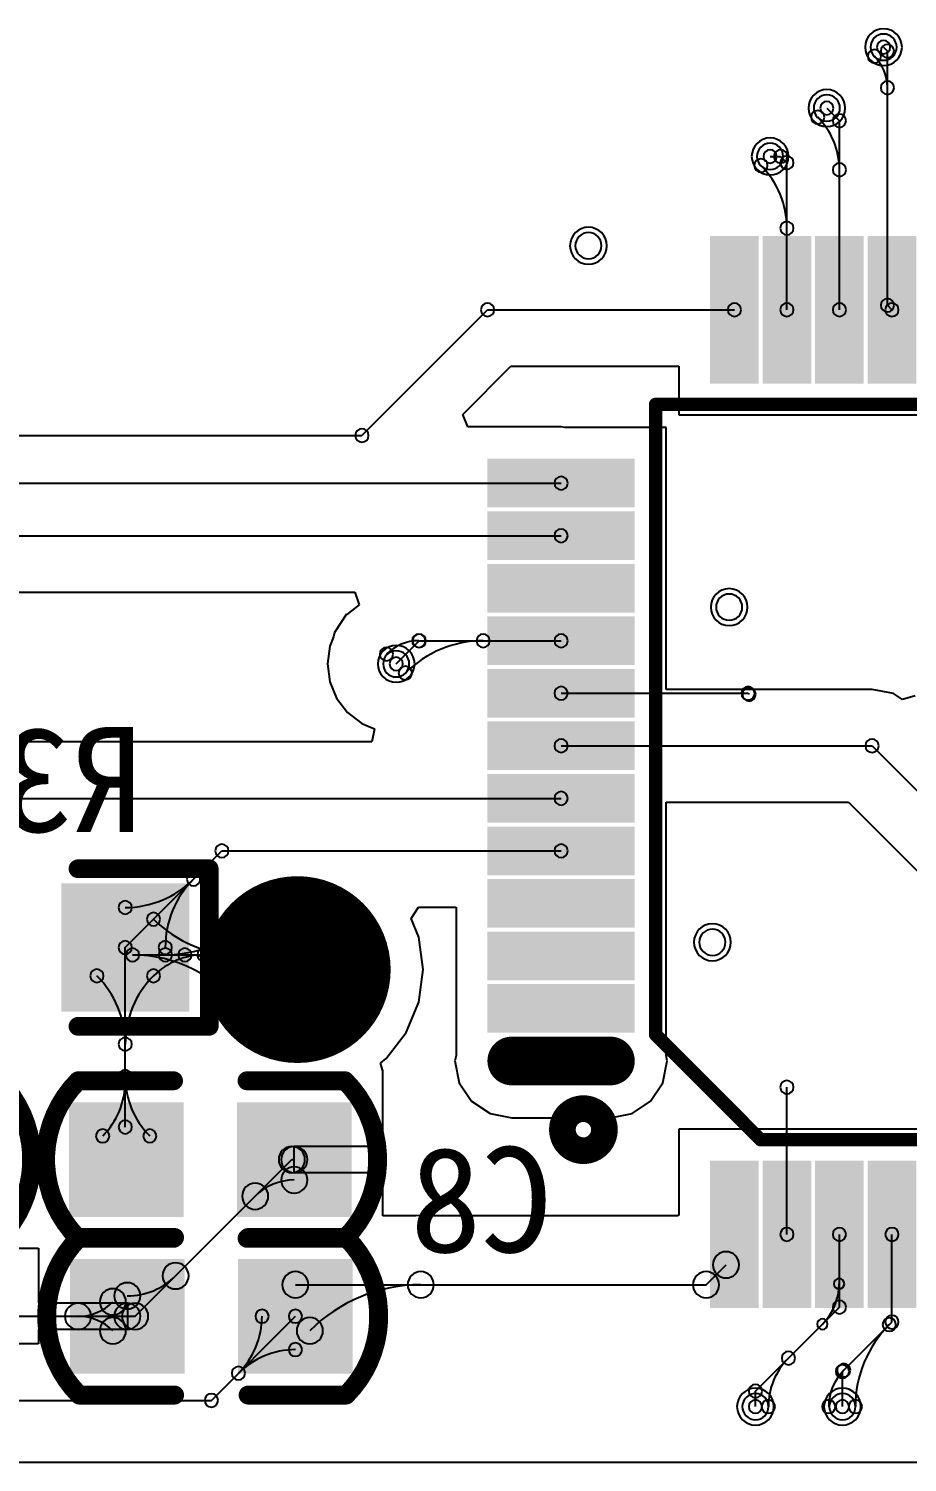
# Model space of a CAD drawing. Header units: inches. Extents: x 32166 to 66782, y 2386 to 7162.
# Drawn here: x 33458.7 to 33496.3, y 2886.6 to 2948 of the extents above; entities that cross this region are included whole.
import ezdxf

# ---------------------------------------------------------------- set-up
doc = ezdxf.new("R2010")
doc.units = ezdxf.units.IN
doc.header["$LTSCALE"] = 0.64311
doc.header["$MEASUREMENT"] = 0
for name, color, linetype in [('BOTTOMLAYER', 5, 'CONTINUOUS'), ('BOTTOMOVERLAY', 54, 'CONTINUOUS'), ('BOTTOMPASTE', 16, 'CONTINUOUS'), ('BOTTOMSOLDER', 6, 'CONTINUOUS'), ('KEEPOUTLAYER', 6, 'CONTINUOUS'), ('MULTILAYER', 9, 'CONTINUOUS')]:
    doc.layers.add(name, color=color, linetype=linetype)
doc.styles.get("Standard").update_dxf_attribs({"font": 'txt', "width": 0.8})

msp = doc.modelspace()

# ---------------------------------------------------------------- linework, layer by layer
at = {"layer": 'BOTTOMLAYER'}
for p, q in [((33495.288, 2947.169), (33495.454, 2947.003)), ((33495.454, 2936.113), (33495.454, 2947.003)), ((33492.857, 2944.559), (33493.398, 2944.018)), ((33493.398, 2935.919), (33493.398, 2944.018)), ((33490.427, 2942.489), (33490.878, 2942.489)), ((33490.878, 2942.489), (33491.148, 2942.219)), ((33491.148, 2935.919), (33491.148, 2942.219)), ((33472.941, 2930.537), (33478.323, 2935.919)), ((33478.323, 2935.919), (33488.898, 2935.919)), ((33495.454, 2936.113), (33495.648, 2935.919)), ((33477.263, 2931.44), (33479.324, 2933.501)), ((33479.324, 2933.501), (33486.513, 2933.501)), ((33486.513, 2933.501), (33486.513, 2931.419)), ((33477.482, 2930.912), (33477.263, 2931.44)), ((33486.513, 2931.419), (33502.23, 2931.419)), ((33443.447, 2930.537), (33472.941, 2930.537)), ((33481.473, 2930.912), (33477.482, 2930.912)), ((33481.639, 2930.879), (33481.473, 2930.912)), ((33485.973, 2930.879), (33481.639, 2930.879)), ((33485.973, 2928.629), (33485.973, 2930.879)), ((33444.294, 2928.494), (33481.473, 2928.494)), ((33485.973, 2923.859), (33485.973, 2928.629)), ((33444.933, 2926.244), (33481.473, 2926.244)), ((33445.934, 2923.826), (33472.639, 2923.826)), ((33472.639, 2923.826), (33472.823, 2923.285)), ((33485.973, 2919.662), (33485.973, 2923.859)), ((33472.823, 2923.285), (33472.288, 2922.875)), ((33472.281, 2922.881), (33471.757, 2922.097)), ((33472.288, 2922.875), (33472.281, 2922.881)), ((33471.719, 2921.908), (33471.558, 2921.518)), ((33471.757, 2922.097), (33471.719, 2921.908)), ((33474.408, 2920.754), (33475.398, 2921.744)), ((33475.398, 2921.744), (33481.473, 2921.744)), ((33471.558, 2921.518), (33471.458, 2920.754)), ((33471.458, 2920.754), (33471.558, 2919.991)), ((33471.558, 2919.991), (33471.853, 2919.279)), ((33471.853, 2919.279), (33472.322, 2918.668)), ((33481.473, 2919.494), (33489.483, 2919.494)), ((33494.793, 2919.662), (33485.973, 2919.662)), ((33489.483, 2919.494), (33489.528, 2919.449)), ((33495.718, 2919.478), (33494.793, 2919.662)), ((33496.098, 2919.224), (33495.718, 2919.478)), ((33496.645, 2919.39), (33496.098, 2919.224)), ((33472.322, 2918.668), (33472.933, 2918.199)), ((33472.933, 2918.199), (33473.48, 2917.973)), ((33473.48, 2917.973), (33473.368, 2917.412)), ((33473.368, 2917.412), (33457.308, 2917.412)), ((33481.473, 2917.244), (33494.793, 2917.244)), ((33494.793, 2917.244), (33499.428, 2912.609)), ((33457.308, 2914.994), (33481.473, 2914.994)), ((33485.973, 2910.359), (33485.973, 2914.826)), ((33485.973, 2914.826), (33493.791, 2914.826)), ((33493.791, 2914.826), (33497.01, 2911.608)), ((33462.798, 2908.604), (33466.938, 2912.744)), ((33466.938, 2912.744), (33481.473, 2912.744)), ((33475.046, 2909.851), (33475.364, 2910.326)), ((33475.364, 2910.326), (33476.973, 2910.326)), ((33476.973, 2910.326), (33476.973, 2905.859)), ((33485.973, 2905.859), (33485.973, 2910.359)), ((33475.376, 2909.054), (33475.046, 2909.851)), ((33475.56, 2907.659), (33475.376, 2909.054)), ((33462.798, 2900.916), (33462.798, 2908.604)), ((33463.113, 2908.289), (33470.171, 2908.289)), ((33475.376, 2906.264), (33475.56, 2907.659)), ((33474.838, 2904.965), (33475.376, 2906.264)), ((33476.973, 2905.859), (33476.973, 2903.979)), ((33485.973, 2903.979), (33485.973, 2905.859)), ((33473.981, 2903.848), (33474.838, 2904.965)), ((33476.973, 2903.979), (33476.926, 2903.744)), ((33486.02, 2903.744), (33485.973, 2903.979)), ((33473.729, 2903.655), (33473.981, 2903.848)), ((33473.842, 2903.322), (33473.729, 2903.655)), ((33473.842, 2900.093), (33473.842, 2903.322)), ((33473.842, 2903.322), (33473.842, 2903.322)), ((33473.842, 2903.322), (33473.842, 2903.322)), ((33476.926, 2903.744), (33477.111, 2902.814)), ((33485.834, 2902.814), (33486.02, 2903.744)), ((33477.111, 2902.814), (33477.638, 2902.025)), ((33485.307, 2902.025), (33485.834, 2902.814)), ((33491.148, 2896.319), (33491.148, 2902.619)), ((33491.148, 2902.619), (33491.148, 2902.619)), ((33477.638, 2902.025), (33478.427, 2901.498)), ((33478.427, 2901.498), (33479.358, 2901.313)), ((33483.588, 2901.313), (33484.518, 2901.498)), ((33484.518, 2901.498), (33485.307, 2902.025)), ((33479.358, 2901.313), (33483.588, 2901.313)), ((33516.033, 2900.819), (33486.513, 2900.819)), ((33486.513, 2900.819), (33486.513, 2897.147)), ((33470.041, 2898.95), (33470.041, 2900.093)), ((33470.041, 2900.093), (33473.842, 2900.093)), ((33463.224, 2892.809), (33469.936, 2899.522)), ((33469.936, 2899.522), (33470.042, 2899.522)), ((33473.842, 2898.95), (33470.041, 2898.95)), ((33473.842, 2897.11), (33473.842, 2898.95)), ((33475.242, 2897.11), (33473.842, 2897.11)), ((33475.46, 2897.131), (33475.242, 2897.11)), ((33475.46, 2897.11), (33475.46, 2897.131)), ((33486.464, 2897.11), (33475.46, 2897.11)), ((33486.513, 2897.147), (33486.464, 2897.11)), ((33493.398, 2893.203), (33493.398, 2896.319)), ((33495.648, 2892.564), (33495.648, 2896.319)), ((33448.708, 2895.722), (33459.088, 2895.722)), ((33459.088, 2895.722), (33459.088, 2893.381)), ((33487.683, 2894.159), (33488.538, 2895.014)), ((33470.088, 2894.159), (33487.683, 2894.159)), ((33459.088, 2893.381), (33462.889, 2893.381)), ((33462.889, 2893.381), (33462.889, 2892.238)), ((33489.798, 2889.603), (33493.398, 2893.203)), ((33450.918, 2892.809), (33462.888, 2892.809)), ((33462.889, 2892.238), (33459.088, 2892.238)), ((33459.088, 2892.238), (33459.088, 2891.627)), ((33462.888, 2892.809), (33463.224, 2892.809)), ((33466.488, 2889.209), (33470.088, 2892.809)), ((33493.526, 2890.443), (33495.648, 2892.564)), ((33459.088, 2891.627), (33424.154, 2891.627)), ((33493.526, 2888.939), (33493.526, 2890.443)), ((33423.153, 2889.209), (33466.488, 2889.209)), ((33489.798, 2888.939), (33489.798, 2889.603))]:
    msp.add_line(p, q, dxfattribs=at)
for points, const_width in [([(33471.942, 2907.659, 1), (33468.399, 2907.659, 1)], 3.543), ([(33479.065, 2903.744, 1), (33479.65, 2903.744, 1)], 0.585), ([(33483.295, 2903.744, 1), (33483.88, 2903.744, 1)], 0.585)]:
    msp.add_lwpolyline(points, format="xyb", close=True, dxfattribs=dict(at, const_width=const_width))
at = {"layer": 'BOTTOMLAYER', "const_width": 1.17}
msp.add_lwpolyline([(33483.588, 2903.744), (33479.358, 2903.744)], dxfattribs=at)
at = {"layer": 'BOTTOMLAYER'}
for centre, radius, start, end in [((33495.288, 2947.169), 0.562, 0, 180), ((33494.896, 2946.778), 0.286, 0, 180), ((33494.896, 2946.778), 0.286, 0, 180), ((33494.896, 2946.778), 0.286, 0, 180), ((33495.288, 2947.169), 0.562, 180, 0), ((33495.288, 2947.169), 0.286, 0, 180), ((33495.288, 2947.169), 0.286, 180, 0), ((33495.454, 2947.003), 0.286, 0, 180), ((33495.454, 2947.003), 0.286, 0, 180), ((33495.454, 2947.003), 0.286, 180, 0), ((33495.454, 2947.003), 0.286, 180, 0), ((33494.896, 2946.778), 0.286, 180, 0), ((33494.896, 2946.778), 0.286, 180, 0), ((33494.896, 2946.778), 0.286, 180, 0), ((33493.55, 2945.431), 1.905, 0.00013, 45.00013), ((33493.55, 2945.431), 1.905, 0.00013, 45.00013), ((33493.55, 2945.431), 1.905, 0.00013, 45.00013), ((33495.454, 2945.431), 0.286, 0, 180), ((33495.454, 2945.431), 0.286, 0, 180), ((33495.454, 2945.431), 0.286, 0, 180), ((33492.857, 2944.559), 0.562, 0, 180), ((33495.454, 2945.431), 0.286, 180, 0), ((33495.454, 2945.431), 0.286, 180, 0), ((33495.454, 2945.431), 0.286, 180, 0), ((33492.465, 2944.168), 0.286, 0, 180), ((33492.465, 2944.168), 0.286, 0, 180), ((33492.465, 2944.168), 0.286, 0, 180), ((33492.857, 2944.559), 0.562, 180, 0), ((33492.857, 2944.559), 0.286, 0, 180), ((33492.857, 2944.559), 0.286, 180, 0), ((33492.465, 2944.168), 0.286, 180, 0), ((33492.465, 2944.168), 0.286, 180, 0), ((33492.465, 2944.168), 0.286, 180, 0), ((33490.214, 2941.917), 3.183, 0.00017, 45.00017), ((33490.214, 2941.917), 3.183, 0.00017, 45.00017), ((33490.214, 2941.917), 3.183, 0.00017, 45.00017), ((33493.398, 2944.018), 0.286, 0, 180), ((33493.398, 2944.018), 0.286, 0, 180), ((33493.398, 2944.018), 0.286, 180, 0), ((33493.398, 2944.018), 0.286, 180, 0), ((33490.427, 2942.489), 0.562, 0, 180), ((33490.427, 2942.489), 0.286, 0, 180), ((33490.878, 2942.489), 0.286, 0, 180), ((33490.878, 2942.489), 0.286, 0, 180), ((33490.035, 2942.098), 0.286, 0, 180), ((33490.035, 2942.098), 0.286, 0, 180), ((33490.035, 2942.098), 0.286, 0, 180), ((33490.035, 2942.098), 0.286, 180, 0), ((33490.035, 2942.098), 0.286, 180, 0), ((33490.035, 2942.098), 0.286, 180, 0), ((33490.427, 2942.489), 0.562, 180, 0), ((33487.35, 2939.412), 3.798, 0.00014, 45.00014), ((33487.35, 2939.412), 3.798, 0.00014, 45.00014), ((33487.35, 2939.412), 3.798, 0.00014, 45.00014), ((33490.427, 2942.489), 0.286, 180, 0), ((33490.878, 2942.489), 0.286, 180, 0), ((33490.878, 2942.489), 0.286, 180, 0), ((33491.148, 2942.219), 0.286, 0, 180), ((33491.148, 2942.219), 0.286, 0, 180), ((33491.148, 2942.219), 0.286, 180, 0), ((33491.148, 2942.219), 0.286, 180, 0), ((33493.398, 2941.917), 0.286, 0, 180), ((33493.398, 2941.917), 0.286, 0, 180), ((33493.398, 2941.917), 0.286, 0, 180), ((33493.398, 2941.917), 0.286, 180, 0), ((33493.398, 2941.917), 0.286, 180, 0), ((33493.398, 2941.917), 0.286, 180, 0), ((33491.148, 2939.412), 0.286, 0, 180), ((33491.148, 2939.412), 0.286, 0, 180), ((33491.148, 2939.412), 0.286, 0, 180), ((33482.643, 2938.664), 0.562, 0, 180), ((33491.148, 2939.412), 0.286, 180, 0), ((33491.148, 2939.412), 0.286, 180, 0), ((33491.148, 2939.412), 0.286, 180, 0), ((33482.643, 2938.664), 0.562, 180, 0), ((33478.323, 2935.919), 0.286, 0, 180), ((33478.323, 2935.919), 0.286, 0, 180), ((33478.323, 2935.919), 0.286, 180, 0), ((33478.323, 2935.919), 0.286, 180, 0), ((33488.898, 2935.919), 0.286, 0, 180), ((33488.898, 2935.919), 0.286, 180, 0), ((33491.148, 2935.919), 0.286, 0, 180), ((33491.148, 2935.919), 0.286, 180, 0), ((33493.398, 2935.919), 0.286, 0, 180), ((33493.398, 2935.919), 0.286, 180, 0), ((33495.454, 2936.113), 0.286, 0, 180), ((33495.454, 2936.113), 0.286, 0, 180), ((33495.454, 2936.113), 0.286, 180, 0), ((33495.454, 2936.113), 0.286, 180, 0), ((33495.648, 2935.919), 0.286, 0, 180), ((33495.648, 2935.919), 0.286, 180, 0), ((33472.941, 2930.537), 0.286, 0, 180), ((33472.941, 2930.537), 0.286, 0, 180), ((33472.941, 2930.537), 0.286, 180, 0), ((33472.941, 2930.537), 0.286, 180, 0), ((33481.473, 2928.494), 0.286, 0, 180), ((33481.473, 2928.494), 0.286, 180, 0), ((33481.473, 2926.244), 0.286, 0, 180), ((33481.473, 2926.244), 0.286, 180, 0), ((33488.673, 2923.184), 0.562, 0, 180), ((33488.673, 2923.184), 0.562, 180, 0), ((33475.375, 2919.788), 1.957, 89.99999, 134.99999), ((33475.375, 2919.788), 1.957, 89.99999, 134.99999), ((33475.375, 2919.788), 1.957, 89.99999, 134.99999), ((33478.134, 2917.028), 4.716, 90.00009, 135.00009), ((33478.134, 2917.028), 4.716, 90.00009, 135.00009), ((33478.134, 2917.028), 4.716, 90.00009, 135.00009), ((33475.375, 2921.744), 0.286, 0, 180), ((33475.375, 2921.744), 0.286, 0, 180), ((33475.375, 2921.744), 0.286, 0, 180), ((33475.375, 2921.744), 0.286, 180, 0), ((33475.375, 2921.744), 0.286, 180, 0), ((33475.375, 2921.744), 0.286, 180, 0), ((33475.398, 2921.744), 0.286, 0, 180), ((33475.398, 2921.744), 0.286, 0, 180), ((33475.398, 2921.744), 0.286, 180, 0), ((33475.398, 2921.744), 0.286, 180, 0), ((33478.134, 2921.744), 0.286, 0, 180), ((33478.134, 2921.744), 0.286, 0, 180), ((33478.134, 2921.744), 0.286, 0, 180), ((33478.134, 2921.744), 0.286, 180, 0), ((33478.134, 2921.744), 0.286, 180, 0), ((33478.134, 2921.744), 0.286, 180, 0), ((33481.473, 2921.744), 0.286, 0, 180), ((33481.473, 2921.744), 0.286, 180, 0), ((33473.991, 2921.171), 0.286, 0, 180), ((33473.991, 2921.171), 0.286, 0, 180), ((33473.991, 2921.171), 0.286, 0, 180), ((33473.991, 2921.171), 0.286, 180, 0), ((33473.991, 2921.171), 0.286, 180, 0), ((33473.991, 2921.171), 0.286, 180, 0), ((33474.408, 2920.754), 0.562, 0, 180), ((33474.408, 2920.754), 0.562, 180, 0), ((33474.408, 2920.754), 0.286, 0, 180), ((33474.408, 2920.754), 0.286, 180, 0), ((33474.799, 2920.363), 0.286, 0, 180), ((33474.799, 2920.363), 0.286, 0, 180), ((33474.799, 2920.363), 0.286, 0, 180), ((33474.799, 2920.363), 0.286, 180, 0), ((33474.799, 2920.363), 0.286, 180, 0), ((33474.799, 2920.363), 0.286, 180, 0), ((33481.473, 2919.494), 0.286, 0, 180), ((33481.473, 2919.494), 0.286, 180, 0), ((33489.483, 2919.494), 0.286, 0, 180), ((33489.483, 2919.494), 0.286, 0, 180), ((33489.483, 2919.494), 0.286, 180, 0), ((33489.483, 2919.494), 0.286, 180, 0), ((33489.528, 2919.449), 0.286, 0, 180), ((33489.528, 2919.449), 0.286, 180, 0), ((33481.473, 2917.244), 0.286, 0, 180), ((33494.793, 2917.244), 0.286, 0, 180), ((33494.793, 2917.244), 0.286, 0, 180), ((33481.473, 2917.244), 0.286, 180, 0), ((33494.793, 2917.244), 0.286, 180, 0), ((33494.793, 2917.244), 0.286, 180, 0), ((33481.473, 2914.994), 0.286, 0, 180), ((33481.473, 2914.994), 0.286, 180, 0), ((33466.938, 2912.744), 0.286, 0, 180), ((33466.938, 2912.744), 0.286, 0, 180), ((33466.938, 2912.744), 0.286, 180, 0), ((33466.938, 2912.744), 0.286, 180, 0), ((33481.473, 2912.744), 0.286, 0, 180), ((33481.473, 2912.744), 0.286, 180, 0), ((33462.798, 2914.458), 4.139, 270, 315), ((33462.798, 2914.458), 4.139, 270, 315), ((33462.798, 2914.458), 4.139, 270, 315), ((33468.651, 2908.604), 4.139, 135, 180), ((33468.651, 2908.604), 4.139, 135, 180), ((33468.651, 2908.604), 4.139, 135, 180), ((33465.725, 2911.531), 0.286, 0, 180), ((33465.725, 2911.531), 0.286, 0, 180), ((33465.725, 2911.531), 0.286, 0, 180), ((33465.725, 2911.531), 0.286, 0, 180), ((33465.725, 2911.531), 0.286, 0, 180), ((33465.725, 2911.531), 0.286, 0, 180), ((33465.725, 2911.531), 0.286, 180, 0), ((33465.725, 2911.531), 0.286, 180, 0), ((33465.725, 2911.531), 0.286, 180, 0), ((33465.725, 2911.531), 0.286, 180, 0), ((33465.725, 2911.531), 0.286, 180, 0), ((33465.725, 2911.531), 0.286, 180, 0), ((33462.798, 2910.319), 0.286, 0, 180), ((33462.798, 2910.319), 0.286, 0, 180), ((33462.798, 2910.319), 0.286, 0, 180), ((33462.798, 2910.319), 0.286, 180, 0), ((33462.798, 2910.319), 0.286, 180, 0), ((33462.798, 2910.319), 0.286, 180, 0), ((33464.01, 2909.817), 0.286, 0, 180), ((33464.01, 2909.817), 0.286, 0, 180), ((33464.01, 2909.817), 0.286, 0, 180), ((33468.069, 2909.761), 0.286, 0, 180), ((33468.069, 2909.761), 0.286, 0, 180), ((33468.069, 2909.761), 0.286, 0, 180), ((33464.01, 2909.817), 0.286, 180, 0), ((33464.01, 2909.817), 0.286, 180, 0), ((33464.01, 2909.817), 0.286, 180, 0), ((33467.697, 2913.504), 5.215, 225.00002, 270.00002), ((33467.697, 2913.504), 5.215, 225.00002, 270.00002), ((33467.697, 2913.504), 5.215, 225.00002, 270.00002), ((33464.517, 2913.313), 5.024, 270.00005, 315.00005), ((33464.517, 2913.313), 5.024, 270.00005, 315.00005), ((33464.517, 2913.313), 5.024, 270.00005, 315.00005), ((33468.069, 2909.761), 0.286, 180, 0), ((33468.069, 2909.761), 0.286, 180, 0), ((33468.069, 2909.761), 0.286, 180, 0), ((33462.798, 2908.604), 0.286, 0, 180), ((33462.798, 2908.604), 0.286, 0, 180), ((33464.512, 2908.604), 0.286, 0, 180), ((33464.512, 2908.604), 0.286, 0, 180), ((33464.512, 2908.604), 0.286, 0, 180), ((33487.953, 2908.829), 0.562, 0, 180), ((33487.953, 2908.829), 0.562, 180, 0), ((33462.798, 2908.604), 0.286, 180, 0), ((33462.798, 2908.604), 0.286, 180, 0), ((33463.113, 2908.289), 0.286, 0, 180), ((33463.113, 2908.289), 0.286, 0, 180), ((33463.113, 2908.289), 0.286, 0, 180), ((33463.113, 2908.289), 0.286, 0, 180), ((33463.113, 2908.289), 0.286, 180, 0), ((33463.113, 2908.289), 0.286, 180, 0), ((33463.113, 2908.289), 0.286, 180, 0), ((33463.113, 2908.289), 0.286, 180, 0), ((33463.113, 2902.546), 5.743, 35.92399, 89.99999), ((33463.113, 2902.546), 5.743, 35.92399, 89.99999), ((33463.113, 2902.546), 5.743, 35.92399, 89.99999), ((33466.176, 2905.226), 3.064, 90.00003, 135.00003), ((33466.176, 2905.226), 3.064, 90.00003, 135.00003), ((33466.176, 2905.226), 3.064, 90.00003, 135.00003), ((33464.512, 2908.604), 0.286, 180, 0), ((33464.512, 2908.604), 0.286, 180, 0), ((33464.512, 2908.604), 0.286, 180, 0), ((33464.517, 2908.289), 0.286, 0, 180), ((33464.517, 2908.289), 0.286, 0, 180), ((33464.517, 2908.289), 0.286, 0, 180), ((33464.517, 2908.289), 0.286, 180, 0), ((33464.517, 2908.289), 0.286, 180, 0), ((33464.517, 2908.289), 0.286, 180, 0), ((33465.353, 2908.289), 0.286, 0, 180), ((33465.353, 2908.289), 0.286, 0, 180), ((33465.353, 2908.289), 0.286, 0, 180), ((33465.353, 2908.289), 0.286, 180, 0), ((33465.353, 2908.289), 0.286, 180, 0), ((33465.353, 2908.289), 0.286, 180, 0), ((33465.353, 2904.169), 4.121, 35.92396, 89.99996), ((33465.353, 2904.169), 4.121, 35.92396, 89.99996), ((33465.353, 2904.169), 4.121, 35.92396, 89.99996), ((33466.176, 2908.289), 0.286, 0, 180), ((33466.176, 2908.289), 0.286, 0, 180), ((33466.176, 2908.289), 0.286, 0, 180), ((33466.176, 2908.289), 0.286, 180, 0), ((33466.176, 2908.289), 0.286, 180, 0), ((33466.176, 2908.289), 0.286, 180, 0), ((33467.697, 2908.289), 0.286, 0, 180), ((33467.697, 2908.289), 0.286, 0, 180), ((33467.697, 2908.289), 0.286, 0, 180), ((33467.697, 2908.289), 0.286, 180, 0), ((33467.697, 2908.289), 0.286, 180, 0), ((33467.697, 2908.289), 0.286, 180, 0), ((33470.171, 2908.289), 0.286, 0, 180), ((33470.171, 2908.289), 0.286, 180, 0), ((33461.585, 2907.392), 0.286, 0, 180), ((33461.585, 2907.392), 0.286, 0, 180), ((33461.585, 2907.392), 0.286, 0, 180), ((33464.01, 2907.392), 0.286, 0, 180), ((33464.01, 2907.392), 0.286, 0, 180), ((33464.01, 2907.392), 0.286, 0, 180), ((33464.01, 2907.392), 0.286, 0, 180), ((33464.01, 2907.392), 0.286, 0, 180), ((33464.01, 2907.392), 0.286, 0, 180), ((33461.585, 2907.392), 0.286, 180, 0), ((33461.585, 2907.392), 0.286, 180, 0), ((33461.585, 2907.392), 0.286, 180, 0), ((33458.659, 2904.465), 4.139, 360, 45), ((33458.659, 2904.465), 4.139, 360, 45), ((33458.659, 2904.465), 4.139, 360, 45), ((33466.937, 2904.465), 4.139, 135, 180), ((33466.937, 2904.465), 4.139, 135, 180), ((33466.937, 2904.465), 4.139, 135, 180), ((33464.01, 2907.392), 0.286, 180, 0), ((33464.01, 2907.392), 0.286, 180, 0), ((33464.01, 2907.392), 0.286, 180, 0), ((33464.01, 2907.392), 0.286, 180, 0), ((33464.01, 2907.392), 0.286, 180, 0), ((33464.01, 2907.392), 0.286, 180, 0), ((33468.69, 2906.586), 0.286, 0, 180), ((33468.69, 2906.586), 0.286, 0, 180), ((33468.69, 2906.586), 0.286, 0, 180), ((33468.69, 2906.586), 0.286, 180, 0), ((33468.69, 2906.586), 0.286, 180, 0), ((33468.69, 2906.586), 0.286, 180, 0), ((33467.764, 2905.916), 0.286, 0, 180), ((33467.764, 2905.916), 0.286, 0, 180), ((33467.764, 2905.916), 0.286, 0, 180), ((33467.764, 2905.916), 0.286, 180, 0), ((33467.764, 2905.916), 0.286, 180, 0), ((33467.764, 2905.916), 0.286, 180, 0), ((33462.798, 2904.465), 0.286, 0, 180), ((33462.798, 2904.465), 0.286, 0, 180), ((33462.798, 2904.465), 0.286, 0, 180), ((33462.798, 2904.465), 0.286, 0, 180), ((33462.798, 2904.465), 0.286, 0, 180), ((33462.798, 2904.465), 0.286, 0, 180), ((33462.798, 2904.465), 0.286, 180, 0), ((33462.798, 2904.465), 0.286, 180, 0), ((33462.798, 2904.465), 0.286, 180, 0), ((33462.798, 2904.465), 0.286, 180, 0), ((33462.798, 2904.465), 0.286, 180, 0), ((33462.798, 2904.465), 0.286, 180, 0), ((33462.798, 2903.078), 0.286, 0, 180), ((33462.798, 2903.078), 0.286, 0, 180), ((33462.798, 2903.078), 0.286, 0, 180), ((33459.5, 2902.864), 3.298, 315.00008, 0.00008), ((33459.5, 2902.864), 3.298, 315.00008, 0.00008), ((33459.5, 2902.864), 3.298, 315.00008, 0.00008), ((33462.798, 2902.864), 0.286, 0, 180), ((33462.798, 2902.864), 0.286, 0, 180), ((33462.798, 2902.864), 0.286, 0, 180), ((33462.798, 2903.078), 0.286, 180, 0), ((33462.798, 2903.078), 0.286, 180, 0), ((33462.798, 2903.078), 0.286, 180, 0), ((33462.798, 2902.864), 0.286, 180, 0), ((33462.798, 2902.864), 0.286, 180, 0), ((33462.798, 2902.864), 0.286, 180, 0), ((33466.398, 2903.078), 3.601, 179.99989, 224.99989), ((33466.398, 2903.078), 3.601, 179.99989, 224.99989), ((33466.398, 2903.078), 3.601, 179.99989, 224.99989), ((33491.148, 2902.619), 0.286, 0, 180), ((33491.148, 2902.619), 0.286, 0, 180), ((33491.148, 2902.619), 0.286, 0, 180), ((33491.148, 2902.619), 0.286, 180, 0), ((33491.148, 2902.619), 0.286, 180, 0), ((33491.148, 2902.619), 0.286, 180, 0), ((33462.798, 2900.916), 0.286, 0, 180), ((33462.798, 2900.916), 0.286, 180, 0), ((33461.832, 2900.532), 0.286, 0, 180), ((33461.832, 2900.532), 0.286, 0, 180), ((33461.832, 2900.532), 0.286, 0, 180), ((33461.832, 2900.532), 0.286, 180, 0), ((33461.832, 2900.532), 0.286, 180, 0), ((33461.832, 2900.532), 0.286, 180, 0), ((33463.852, 2900.532), 0.286, 0, 180), ((33463.852, 2900.532), 0.286, 0, 180), ((33463.852, 2900.532), 0.286, 0, 180), ((33463.852, 2900.532), 0.286, 180, 0), ((33463.852, 2900.532), 0.286, 180, 0), ((33463.852, 2900.532), 0.286, 180, 0), ((33469.936, 2899.522), 0.562, 0, 180), ((33469.936, 2899.522), 0.562, 0, 180), ((33470.042, 2899.522), 0.562, 0, 180), ((33469.936, 2899.522), 0.562, 180, 0), ((33469.936, 2899.522), 0.562, 180, 0), ((33470.042, 2899.522), 0.562, 180, 0), ((33470.042, 2898.647), 0.562, 0, 180), ((33470.042, 2898.647), 0.562, 0, 180), ((33470.042, 2898.647), 0.562, 0, 180), ((33468.367, 2897.952), 0.562, 0, 180), ((33468.367, 2897.952), 0.562, 0, 180), ((33468.367, 2897.952), 0.562, 0, 180), ((33470.042, 2896.277), 2.37, 90.00023, 135.00023), ((33470.042, 2896.277), 2.37, 90.00023, 135.00023), ((33470.042, 2896.277), 2.37, 90.00023, 135.00023), ((33470.042, 2898.647), 0.562, 180, 0), ((33470.042, 2898.647), 0.562, 180, 0), ((33470.042, 2898.647), 0.562, 180, 0), ((33468.367, 2897.952), 0.562, 180, 0), ((33468.367, 2897.952), 0.562, 180, 0), ((33468.367, 2897.952), 0.562, 180, 0), ((33491.148, 2896.319), 0.286, 0, 180), ((33493.398, 2896.319), 0.286, 0, 180), ((33495.648, 2896.319), 0.286, 0, 180), ((33491.148, 2896.319), 0.286, 180, 0), ((33493.398, 2896.319), 0.286, 180, 0), ((33495.648, 2896.319), 0.286, 180, 0), ((33488.538, 2895.014), 0.562, 0, 180), ((33464.955, 2894.541), 0.562, 0, 180), ((33464.955, 2894.541), 0.562, 0, 180), ((33464.955, 2894.541), 0.562, 0, 180), ((33470.088, 2894.159), 0.562, 0, 180), ((33475.46, 2894.159), 0.562, 0, 180), ((33475.46, 2894.159), 0.562, 0, 180), ((33475.46, 2894.159), 0.562, 0, 180), ((33487.683, 2894.159), 0.562, 0, 180), ((33487.683, 2894.159), 0.562, 0, 180), ((33488.538, 2895.014), 0.562, 180, 0), ((33462.888, 2893.685), 0.562, 0, 180), ((33462.888, 2893.685), 0.562, 0, 180), ((33462.888, 2893.685), 0.562, 0, 180), ((33462.888, 2896.608), 2.924, 270.00018, 315.00018), ((33462.888, 2896.608), 2.924, 270.00018, 315.00018), ((33462.888, 2896.608), 2.924, 270.00018, 315.00018), ((33464.955, 2894.541), 0.562, 180, 0), ((33464.955, 2894.541), 0.562, 180, 0), ((33464.955, 2894.541), 0.562, 180, 0), ((33470.088, 2894.159), 0.562, 180, 0), ((33475.46, 2887.437), 6.722, 90.00006, 135.00006), ((33475.46, 2887.437), 6.722, 90.00006, 135.00006), ((33475.46, 2887.437), 6.722, 90.00006, 135.00006), ((33475.46, 2894.159), 0.562, 180, 0), ((33475.46, 2894.159), 0.562, 180, 0), ((33475.46, 2894.159), 0.562, 180, 0), ((33487.683, 2894.159), 0.562, 180, 0), ((33487.683, 2894.159), 0.562, 180, 0), ((33490.935, 2894.204), 2.449, 315.00002, 0.00002), ((33493.384, 2894.204), 0.225, 0, 180), ((33493.384, 2894.204), 0.225, 180, 0), ((33462.269, 2893.428), 0.562, 0, 180), ((33462.269, 2893.428), 0.562, 0, 180), ((33462.269, 2893.428), 0.562, 0, 180), ((33462.888, 2893.685), 0.562, 180, 0), ((33462.888, 2893.685), 0.562, 180, 0), ((33462.888, 2893.685), 0.562, 180, 0), ((33493.398, 2893.203), 0.286, 0, 180), ((33493.398, 2893.203), 0.286, 0, 180), ((33460.775, 2892.809), 0.562, 0, 180), ((33460.775, 2892.809), 0.562, 0, 180), ((33460.775, 2892.809), 0.562, 0, 180), ((33460.775, 2892.809), 0.562, 0, 180), ((33460.775, 2892.809), 0.562, 0, 180), ((33460.775, 2892.809), 0.562, 0, 180), ((33460.775, 2894.922), 2.113, 270.00022, 315.00022), ((33460.775, 2894.922), 2.113, 270.00022, 315.00022), ((33460.775, 2894.922), 2.113, 270.00022, 315.00022), ((33462.269, 2893.428), 0.562, 180, 0), ((33462.269, 2893.428), 0.562, 180, 0), ((33462.269, 2893.428), 0.562, 180, 0), ((33462.888, 2892.809), 0.562, 0, 180), ((33462.888, 2892.809), 0.562, 0, 180), ((33463.224, 2892.809), 0.562, 0, 180), ((33463.224, 2892.809), 0.562, 0, 180), ((33468.659, 2892.809), 0.286, 0, 180), ((33468.659, 2892.809), 0.286, 0, 180), ((33468.659, 2892.809), 0.286, 0, 180), ((33470.088, 2892.809), 0.286, 0, 180), ((33493.398, 2893.203), 0.286, 180, 0), ((33493.398, 2893.203), 0.286, 180, 0), ((33460.775, 2892.809), 0.562, 180, 0), ((33460.775, 2892.809), 0.562, 180, 0), ((33460.775, 2892.809), 0.562, 180, 0), ((33460.775, 2892.809), 0.562, 180, 0), ((33460.775, 2892.809), 0.562, 180, 0), ((33460.775, 2892.809), 0.562, 180, 0), ((33460.775, 2890.696), 2.113, 44.99978, 89.99978), ((33460.775, 2890.696), 2.113, 44.99978, 89.99978), ((33460.775, 2890.696), 2.113, 44.99978, 89.99978), ((33462.269, 2892.19), 0.562, 0, 180), ((33462.269, 2892.19), 0.562, 0, 180), ((33462.269, 2892.19), 0.562, 0, 180), ((33462.888, 2892.809), 0.562, 180, 0), ((33462.888, 2892.809), 0.562, 180, 0), ((33463.224, 2892.809), 0.562, 180, 0), ((33463.224, 2892.809), 0.562, 180, 0), ((33465.21, 2892.809), 3.449, 315.00014, 0.00014), ((33465.21, 2892.809), 3.449, 315.00014, 0.00014), ((33465.21, 2892.809), 3.449, 315.00014, 0.00014), ((33468.659, 2892.809), 0.286, 180, 0), ((33468.659, 2892.809), 0.286, 180, 0), ((33468.659, 2892.809), 0.286, 180, 0), ((33470.088, 2892.809), 0.286, 180, 0), ((33470.707, 2892.19), 0.562, 0, 180), ((33470.707, 2892.19), 0.562, 0, 180), ((33470.707, 2892.19), 0.562, 0, 180), ((33492.667, 2892.472), 0.225, 0, 180), ((33492.667, 2892.472), 0.225, 180, 0), ((33499.045, 2888.939), 4.966, 134.99991, 179.99991), ((33499.045, 2888.939), 4.966, 134.99991, 179.99991), ((33499.045, 2888.939), 4.966, 134.99991, 179.99991), ((33495.534, 2892.451), 0.286, 0, 180), ((33495.534, 2892.451), 0.286, 0, 180), ((33495.534, 2892.451), 0.286, 0, 180), ((33495.534, 2892.451), 0.286, 180, 0), ((33495.534, 2892.451), 0.286, 180, 0), ((33495.534, 2892.451), 0.286, 180, 0), ((33495.648, 2892.564), 0.286, 0, 180), ((33495.648, 2892.564), 0.286, 0, 180), ((33495.648, 2892.564), 0.286, 180, 0), ((33495.648, 2892.564), 0.286, 180, 0), ((33462.269, 2892.19), 0.562, 180, 0), ((33462.269, 2892.19), 0.562, 180, 0), ((33462.269, 2892.19), 0.562, 180, 0), ((33470.088, 2891.381), 0.286, 0, 180), ((33470.088, 2891.381), 0.286, 0, 180), ((33470.088, 2891.381), 0.286, 0, 180), ((33470.707, 2892.19), 0.562, 180, 0), ((33470.707, 2892.19), 0.562, 180, 0), ((33470.707, 2892.19), 0.562, 180, 0), ((33470.088, 2887.931), 3.449, 89.99986, 134.99986), ((33470.088, 2887.931), 3.449, 89.99986, 134.99986), ((33470.088, 2887.931), 3.449, 89.99986, 134.99986), ((33470.088, 2891.381), 0.286, 180, 0), ((33470.088, 2891.381), 0.286, 180, 0), ((33470.088, 2891.381), 0.286, 180, 0), ((33493.291, 2888.939), 2.939, 135.00019, 180.00019), ((33493.291, 2888.939), 2.939, 135.00019, 180.00019), ((33493.291, 2888.939), 2.939, 135.00019, 180.00019), ((33491.212, 2891.018), 0.286, 0, 180), ((33491.212, 2891.018), 0.286, 0, 180), ((33491.212, 2891.018), 0.286, 0, 180), ((33491.212, 2891.018), 0.286, 180, 0), ((33491.212, 2891.018), 0.286, 180, 0), ((33491.212, 2891.018), 0.286, 180, 0), ((33467.649, 2890.37), 0.286, 0, 180), ((33467.649, 2890.37), 0.286, 0, 180), ((33467.649, 2890.37), 0.286, 0, 180), ((33467.649, 2890.37), 0.286, 0, 180), ((33467.649, 2890.37), 0.286, 0, 180), ((33467.649, 2890.37), 0.286, 0, 180), ((33495.143, 2888.939), 2.206, 135.00001, 180.00001), ((33495.143, 2888.939), 2.206, 135.00001, 180.00001), ((33495.143, 2888.939), 2.206, 135.00001, 180.00001), ((33493.526, 2890.443), 0.286, 0, 180), ((33493.526, 2890.443), 0.286, 0, 180), ((33493.526, 2890.443), 0.286, 180, 0), ((33493.526, 2890.443), 0.286, 180, 0), ((33493.583, 2890.499), 0.286, 0, 180), ((33493.583, 2890.499), 0.286, 0, 180), ((33493.583, 2890.499), 0.286, 0, 180), ((33493.583, 2890.499), 0.286, 180, 0), ((33493.583, 2890.499), 0.286, 180, 0), ((33493.583, 2890.499), 0.286, 180, 0), ((33467.649, 2890.37), 0.286, 180, 0), ((33467.649, 2890.37), 0.286, 180, 0), ((33467.649, 2890.37), 0.286, 180, 0), ((33467.649, 2890.37), 0.286, 180, 0), ((33467.649, 2890.37), 0.286, 180, 0), ((33467.649, 2890.37), 0.286, 180, 0), ((33489.798, 2889.603), 0.286, 0, 180), ((33489.798, 2889.603), 0.286, 0, 180), ((33466.488, 2889.209), 0.286, 0, 180), ((33466.488, 2889.209), 0.286, 0, 180), ((33466.488, 2889.209), 0.286, 180, 0), ((33466.488, 2889.209), 0.286, 180, 0), ((33489.798, 2888.939), 0.562, 0, 180), ((33489.798, 2889.603), 0.286, 180, 0), ((33489.798, 2889.603), 0.286, 180, 0), ((33489.798, 2888.939), 0.286, 0, 180), ((33490.351, 2888.939), 0.286, 0, 180), ((33490.351, 2888.939), 0.286, 0, 180), ((33490.351, 2888.939), 0.286, 0, 180), ((33492.937, 2888.939), 0.286, 0, 180), ((33492.937, 2888.939), 0.286, 0, 180), ((33492.937, 2888.939), 0.286, 0, 180), ((33493.526, 2888.939), 0.562, 0, 180), ((33493.526, 2888.939), 0.286, 0, 180), ((33494.08, 2888.939), 0.286, 0, 180), ((33494.08, 2888.939), 0.286, 0, 180), ((33494.08, 2888.939), 0.286, 0, 180), ((33489.798, 2888.939), 0.562, 180, 0), ((33489.798, 2888.939), 0.286, 180, 0), ((33490.351, 2888.939), 0.286, 180, 0), ((33490.351, 2888.939), 0.286, 180, 0), ((33490.351, 2888.939), 0.286, 180, 0), ((33492.937, 2888.939), 0.286, 180, 0), ((33492.937, 2888.939), 0.286, 180, 0), ((33492.937, 2888.939), 0.286, 180, 0), ((33493.526, 2888.939), 0.562, 180, 0), ((33493.526, 2888.939), 0.286, 180, 0), ((33494.08, 2888.939), 0.286, 180, 0), ((33494.08, 2888.939), 0.286, 180, 0), ((33494.08, 2888.939), 0.286, 180, 0)]:
    msp.add_arc(centre, radius, start, end, dxfattribs=at)
for points in [[(33488.313, 2933.219), (33489.483, 2933.219), (33488.313, 2938.619), (33489.483, 2938.619)], [(33490.563, 2933.219), (33491.733, 2933.219), (33490.563, 2938.619), (33491.733, 2938.619)], [(33492.813, 2933.219), (33493.983, 2933.219), (33492.813, 2938.619), (33493.983, 2938.619)], [(33495.063, 2933.219), (33496.233, 2933.219), (33495.063, 2938.619), (33496.233, 2938.619)], [(33478.773, 2929.079), (33478.773, 2927.909), (33484.173, 2929.079), (33484.173, 2927.909)], [(33478.773, 2926.829), (33478.773, 2925.659), (33484.173, 2926.829), (33484.173, 2925.659)], [(33478.773, 2924.579), (33478.773, 2923.409), (33484.173, 2924.579), (33484.173, 2923.409)], [(33478.773, 2922.329), (33478.773, 2921.159), (33484.173, 2922.329), (33484.173, 2921.159)], [(33478.773, 2920.079), (33478.773, 2918.909), (33484.173, 2920.079), (33484.173, 2918.909)], [(33478.773, 2917.829), (33478.773, 2916.659), (33484.173, 2917.829), (33484.173, 2916.659)], [(33478.773, 2915.579), (33478.773, 2914.409), (33484.173, 2915.579), (33484.173, 2914.409)], [(33478.773, 2913.329), (33478.773, 2912.159), (33484.173, 2913.329), (33484.173, 2912.159)], [(33460.512, 2906.318), (33465.084, 2906.318), (33460.512, 2910.89), (33465.084, 2910.89)], [(33478.773, 2911.079), (33478.773, 2909.909), (33484.173, 2911.079), (33484.173, 2909.909)], [(33478.773, 2908.829), (33478.773, 2907.659), (33484.173, 2908.829), (33484.173, 2907.659)], [(33478.773, 2906.579), (33478.773, 2905.409), (33484.173, 2906.579), (33484.173, 2905.409)], [(33460.842, 2897.522), (33464.842, 2897.522), (33460.842, 2901.522), (33464.842, 2901.522)], [(33468.042, 2897.522), (33472.042, 2897.522), (33468.042, 2901.522), (33472.042, 2901.522)], [(33488.313, 2893.619), (33489.483, 2893.619), (33488.313, 2899.019), (33489.483, 2899.019)], [(33490.563, 2893.619), (33491.733, 2893.619), (33490.563, 2899.019), (33491.733, 2899.019)], [(33492.813, 2893.619), (33493.983, 2893.619), (33492.813, 2899.019), (33493.983, 2899.019)], [(33495.063, 2893.619), (33496.233, 2893.619), (33495.063, 2899.019), (33496.233, 2899.019)], [(33460.888, 2890.809), (33464.888, 2890.809), (33460.888, 2894.81), (33464.888, 2894.81)], [(33468.088, 2890.809), (33472.088, 2890.809), (33468.088, 2894.81), (33472.088, 2894.81)]]:
    msp.add_solid(points, dxfattribs=at)
at = {"layer": 'BOTTOMOVERLAY'}
for points, const_width in [([(33485.523, 2931.869), (33517.023, 2931.869)], 0.572), ([(33485.523, 2904.869), (33485.523, 2931.869)], 0.572), ([(33460.773, 2911.979), (33466.398, 2911.979)], 0.8), ([(33466.398, 2905.229), (33466.398, 2911.979)], 0.8), ([(33460.773, 2905.229), (33466.398, 2905.229)], 0.8), ([(33485.523, 2904.869), (33490.023, 2900.369)], 0.572), ([(33460.784, 2902.897), (33464.867, 2902.897)], 0.81), ([(33468.017, 2902.897), (33472.214, 2902.897)], 0.81), ([(33490.023, 2900.369), (33517.023, 2900.369)], 0.572), ([(33460.784, 2896.147), (33464.867, 2896.147)], 0.81), ([(33464.913, 2896.184), (33460.83, 2896.184)], 0.81), ([(33468.017, 2896.147), (33472.214, 2896.147)], 0.81), ([(33472.26, 2896.184), (33468.063, 2896.184)], 0.81), ([(33464.913, 2889.434), (33460.83, 2889.434)], 0.81), ([(33472.26, 2889.434), (33468.063, 2889.434)], 0.81)]:
    msp.add_lwpolyline(points, dxfattribs=dict(at, const_width=const_width))
for points, const_width in [([(33485.38, 2931.869, 1), (33485.666, 2931.869, 1)], 0.286), ([(33485.38, 2931.869, 1), (33485.666, 2931.869, 1)], 0.286), ([(33460.773, 2911.779, 1), (33460.773, 2912.179, 1)], 0.4), ([(33466.398, 2911.779, 1), (33466.398, 2912.179, 1)], 0.4), ([(33466.398, 2911.779, 1), (33466.398, 2912.179, 1)], 0.4), ([(33460.773, 2905.029, 1), (33460.773, 2905.429, 1)], 0.4), ([(33466.398, 2905.029, 1), (33466.398, 2905.429, 1)], 0.4), ([(33466.398, 2905.029, 1), (33466.398, 2905.429, 1)], 0.4), ([(33485.38, 2904.869, 1), (33485.666, 2904.869, 1)], 0.286), ([(33485.38, 2904.869, 1), (33485.666, 2904.869, 1)], 0.286), ([(33460.784, 2902.694, 1), (33460.784, 2903.099, 1)], 0.405), ([(33460.784, 2902.694, 1), (33460.784, 2903.099, 1)], 0.405), ([(33464.867, 2902.694, 1), (33464.867, 2903.099, 1)], 0.405), ([(33468.017, 2902.694, 1), (33468.017, 2903.099, 1)], 0.405), ([(33472.214, 2902.694, 1), (33472.214, 2903.099, 1)], 0.405), ([(33472.214, 2902.694, 1), (33472.214, 2903.099, 1)], 0.405), ([(33483.328, 2900.803, 1), (33481.528, 2900.803, 1)], 1.143), ([(33481.242, 2900.803, 1), (33481.813, 2900.803, 1)], 0.572), ([(33483.042, 2900.803, 1), (33483.613, 2900.803, 1)], 0.572), ([(33489.88, 2900.369, 1), (33490.166, 2900.369, 1)], 0.286), ([(33489.88, 2900.369, 1), (33490.166, 2900.369, 1)], 0.286), ([(33460.784, 2895.944, 1), (33460.784, 2896.349, 1)], 0.405), ([(33460.784, 2895.944, 1), (33460.784, 2896.349, 1)], 0.405), ([(33460.83, 2895.982, 1), (33460.83, 2896.387, 1)], 0.405), ([(33460.83, 2895.982, 1), (33460.83, 2896.387, 1)], 0.405), ([(33464.867, 2895.944, 1), (33464.867, 2896.349, 1)], 0.405), ([(33464.913, 2895.982, 1), (33464.913, 2896.387, 1)], 0.405), ([(33468.017, 2895.944, 1), (33468.017, 2896.349, 1)], 0.405), ([(33468.063, 2895.982, 1), (33468.063, 2896.387, 1)], 0.405), ([(33472.214, 2895.944, 1), (33472.214, 2896.349, 1)], 0.405), ([(33472.214, 2895.944, 1), (33472.214, 2896.349, 1)], 0.405), ([(33472.26, 2895.982, 1), (33472.26, 2896.387, 1)], 0.405), ([(33472.26, 2895.982, 1), (33472.26, 2896.387, 1)], 0.405), ([(33460.83, 2889.232, 1), (33460.83, 2889.637, 1)], 0.405), ([(33460.83, 2889.232, 1), (33460.83, 2889.637, 1)], 0.405), ([(33464.913, 2889.232, 1), (33464.913, 2889.637, 1)], 0.405), ([(33468.063, 2889.232, 1), (33468.063, 2889.637, 1)], 0.405), ([(33472.26, 2889.232, 1), (33472.26, 2889.637, 1)], 0.405), ([(33472.26, 2889.232, 1), (33472.26, 2889.637, 1)], 0.405)]:
    msp.add_lwpolyline(points, format="xyb", close=True, dxfattribs=dict(at, const_width=const_width))
at = {"layer": 'BOTTOMOVERLAY', "const_width": 0.81}
for points in [[(33457.394, 2902.897, -0.414214), (33457.394, 2896.147)], [(33460.784, 2896.147, -0.414214), (33460.784, 2902.897)], [(33472.214, 2902.897, -0.414214), (33472.214, 2896.147)], [(33460.83, 2889.434, -0.414214), (33460.83, 2896.184)], [(33472.26, 2896.184, -0.414214), (33472.26, 2889.434)]]:
    msp.add_lwpolyline(points, format="xyb", dxfattribs=at)
at = {"layer": 'BOTTOMPASTE', "const_width": 1.17}
msp.add_lwpolyline([(33483.588, 2903.744), (33479.358, 2903.744)], dxfattribs=at)
at = {"layer": 'BOTTOMPASTE', "const_width": 0.585}
for points in [[(33479.065, 2903.744, 1), (33479.65, 2903.744, 1)], [(33483.295, 2903.744, 1), (33483.88, 2903.744, 1)]]:
    msp.add_lwpolyline(points, format="xyb", close=True, dxfattribs=at)
at = {"layer": 'BOTTOMPASTE'}
for points in [[(33488.313, 2933.219), (33489.483, 2933.219), (33488.313, 2938.619), (33489.483, 2938.619)], [(33490.563, 2933.219), (33491.733, 2933.219), (33490.563, 2938.619), (33491.733, 2938.619)], [(33492.813, 2933.219), (33493.983, 2933.219), (33492.813, 2938.619), (33493.983, 2938.619)], [(33495.063, 2933.219), (33496.233, 2933.219), (33495.063, 2938.619), (33496.233, 2938.619)], [(33478.773, 2929.079), (33478.773, 2927.909), (33484.173, 2929.079), (33484.173, 2927.909)], [(33478.773, 2926.829), (33478.773, 2925.659), (33484.173, 2926.829), (33484.173, 2925.659)], [(33478.773, 2924.579), (33478.773, 2923.409), (33484.173, 2924.579), (33484.173, 2923.409)], [(33478.773, 2922.329), (33478.773, 2921.159), (33484.173, 2922.329), (33484.173, 2921.159)], [(33478.773, 2920.079), (33478.773, 2918.909), (33484.173, 2920.079), (33484.173, 2918.909)], [(33478.773, 2917.829), (33478.773, 2916.659), (33484.173, 2917.829), (33484.173, 2916.659)], [(33478.773, 2915.579), (33478.773, 2914.409), (33484.173, 2915.579), (33484.173, 2914.409)], [(33478.773, 2913.329), (33478.773, 2912.159), (33484.173, 2913.329), (33484.173, 2912.159)], [(33460.512, 2906.318), (33465.084, 2906.318), (33460.512, 2910.89), (33465.084, 2910.89)], [(33478.773, 2911.079), (33478.773, 2909.909), (33484.173, 2911.079), (33484.173, 2909.909)], [(33478.773, 2908.829), (33478.773, 2907.659), (33484.173, 2908.829), (33484.173, 2907.659)], [(33478.773, 2906.579), (33478.773, 2905.409), (33484.173, 2906.579), (33484.173, 2905.409)], [(33460.842, 2897.522), (33464.842, 2897.522), (33460.842, 2901.522), (33464.842, 2901.522)], [(33468.042, 2897.522), (33472.042, 2897.522), (33468.042, 2901.522), (33472.042, 2901.522)], [(33488.313, 2893.619), (33489.483, 2893.619), (33488.313, 2899.019), (33489.483, 2899.019)], [(33490.563, 2893.619), (33491.733, 2893.619), (33490.563, 2899.019), (33491.733, 2899.019)], [(33492.813, 2893.619), (33493.983, 2893.619), (33492.813, 2899.019), (33493.983, 2899.019)], [(33495.063, 2893.619), (33496.233, 2893.619), (33495.063, 2899.019), (33496.233, 2899.019)], [(33460.888, 2890.809), (33464.888, 2890.809), (33460.888, 2894.81), (33464.888, 2894.81)], [(33468.088, 2890.809), (33472.088, 2890.809), (33468.088, 2894.81), (33472.088, 2894.81)]]:
    msp.add_solid(points, dxfattribs=at)
at = {"layer": 'BOTTOMSOLDER'}
for points, const_width in [([(33472.171, 2907.659, 1), (33468.17, 2907.659, 1)], 4), ([(33478.837, 2903.744, 1), (33479.879, 2903.744, 1)], 1.042), ([(33483.067, 2903.744, 1), (33484.109, 2903.744, 1)], 1.042)]:
    msp.add_lwpolyline(points, format="xyb", close=True, dxfattribs=dict(at, const_width=const_width))
at = {"layer": 'BOTTOMSOLDER', "const_width": 2.084}
msp.add_lwpolyline([(33483.588, 2903.744), (33479.358, 2903.744)], dxfattribs=at)
at = {"layer": 'BOTTOMSOLDER'}
for centre, start, end in [((33495.288, 2947.169), 0, 180), ((33495.288, 2947.169), 180, 0), ((33492.857, 2944.559), 0, 180), ((33492.857, 2944.559), 180, 0), ((33490.427, 2942.489), 0, 180), ((33490.427, 2942.489), 180, 0), ((33482.643, 2938.664), 0, 180), ((33482.643, 2938.664), 180, 0), ((33488.673, 2923.184), 0, 180), ((33488.673, 2923.184), 180, 0), ((33474.408, 2920.754), 0, 180), ((33474.408, 2920.754), 180, 0), ((33487.953, 2908.829), 0, 180), ((33487.953, 2908.829), 180, 0), ((33489.798, 2888.939), 0, 180), ((33493.526, 2888.939), 0, 180), ((33489.798, 2888.939), 180, 0), ((33493.526, 2888.939), 180, 0)]:
    msp.add_arc(centre, 0.791, start, end, dxfattribs=at)
for points in [[(33487.856, 2932.762), (33489.94, 2932.762), (33487.856, 2939.077), (33489.94, 2939.077)], [(33490.106, 2932.762), (33492.19, 2932.762), (33490.106, 2939.077), (33492.19, 2939.077)], [(33492.356, 2932.762), (33494.44, 2932.762), (33492.356, 2939.077), (33494.44, 2939.077)], [(33494.606, 2932.762), (33496.69, 2932.762), (33494.606, 2939.077), (33496.69, 2939.077)], [(33478.316, 2929.537), (33478.316, 2927.452), (33484.63, 2929.537), (33484.63, 2927.452)], [(33478.316, 2927.287), (33478.316, 2925.202), (33484.63, 2927.287), (33484.63, 2925.202)], [(33478.316, 2925.037), (33478.316, 2922.952), (33484.63, 2925.037), (33484.63, 2922.952)], [(33478.316, 2922.787), (33478.316, 2920.702), (33484.63, 2922.787), (33484.63, 2920.702)], [(33478.316, 2920.537), (33478.316, 2918.452), (33484.63, 2920.537), (33484.63, 2918.452)], [(33478.316, 2918.287), (33478.316, 2916.202), (33484.63, 2918.287), (33484.63, 2916.202)], [(33478.316, 2916.037), (33478.316, 2913.952), (33484.63, 2916.037), (33484.63, 2913.952)], [(33478.316, 2913.787), (33478.316, 2911.702), (33484.63, 2913.787), (33484.63, 2911.702)], [(33460.055, 2905.861), (33465.541, 2905.861), (33460.055, 2911.348), (33465.541, 2911.348)], [(33478.316, 2911.537), (33478.316, 2909.452), (33484.63, 2911.537), (33484.63, 2909.452)], [(33478.316, 2909.287), (33478.316, 2907.202), (33484.63, 2909.287), (33484.63, 2907.202)], [(33478.316, 2907.037), (33478.316, 2904.952), (33484.63, 2907.037), (33484.63, 2904.952)], [(33460.385, 2897.064), (33465.3, 2897.064), (33460.385, 2901.979), (33465.3, 2901.979)], [(33467.585, 2897.064), (33472.5, 2897.064), (33467.585, 2901.979), (33472.5, 2901.979)], [(33487.856, 2893.162), (33489.94, 2893.162), (33487.856, 2899.477), (33489.94, 2899.477)], [(33490.106, 2893.162), (33492.19, 2893.162), (33490.106, 2899.477), (33492.19, 2899.477)], [(33492.356, 2893.162), (33494.44, 2893.162), (33492.356, 2899.477), (33494.44, 2899.477)], [(33494.606, 2893.162), (33496.69, 2893.162), (33494.606, 2899.477), (33496.69, 2899.477)], [(33460.43, 2890.352), (33465.345, 2890.352), (33460.43, 2895.267), (33465.345, 2895.267)], [(33467.63, 2890.352), (33472.545, 2890.352), (33467.63, 2895.267), (33472.545, 2895.267)]]:
    msp.add_solid(points, dxfattribs=at)
at = {"layer": 'KEEPOUTLAYER'}
msp.add_line((32666.613, 2886.554), (34174.114, 2886.554), dxfattribs=at)
at = {"layer": 'MULTILAYER', "const_width": 3.543}
msp.add_lwpolyline([(33471.942, 2907.659, 1), (33468.399, 2907.659, 1)], format="xyb", close=True, dxfattribs=at)
at = {"layer": 'MULTILAYER'}
for centre, start, end in [((33495.288, 2947.169), 0, 180), ((33495.288, 2947.169), 180, 0), ((33492.857, 2944.559), 0, 180), ((33492.857, 2944.559), 180, 0), ((33490.427, 2942.489), 0, 180), ((33490.427, 2942.489), 180, 0), ((33482.643, 2938.664), 0, 180), ((33482.643, 2938.664), 180, 0), ((33488.673, 2923.184), 0, 180), ((33488.673, 2923.184), 180, 0), ((33474.408, 2920.754), 0, 180), ((33474.408, 2920.754), 180, 0), ((33487.953, 2908.829), 0, 180), ((33487.953, 2908.829), 180, 0), ((33489.798, 2888.939), 0, 180), ((33493.526, 2888.939), 0, 180), ((33489.798, 2888.939), 180, 0), ((33493.526, 2888.939), 180, 0)]:
    msp.add_arc(centre, 0.562, start, end, dxfattribs=at)

# ---------------------------------------------------------------- texts
at = {"layer": 'BOTTOMOVERLAY', "text_generation_flag": 2}
for s, p in [('R34', (33463.563, 2913.554)), ('C8', (33481.113, 2895.554))]:
    msp.add_text(s, height=4.5, rotation=360, dxfattribs=at).set_placement(p)

doc.saveas('drawing.dxf')
